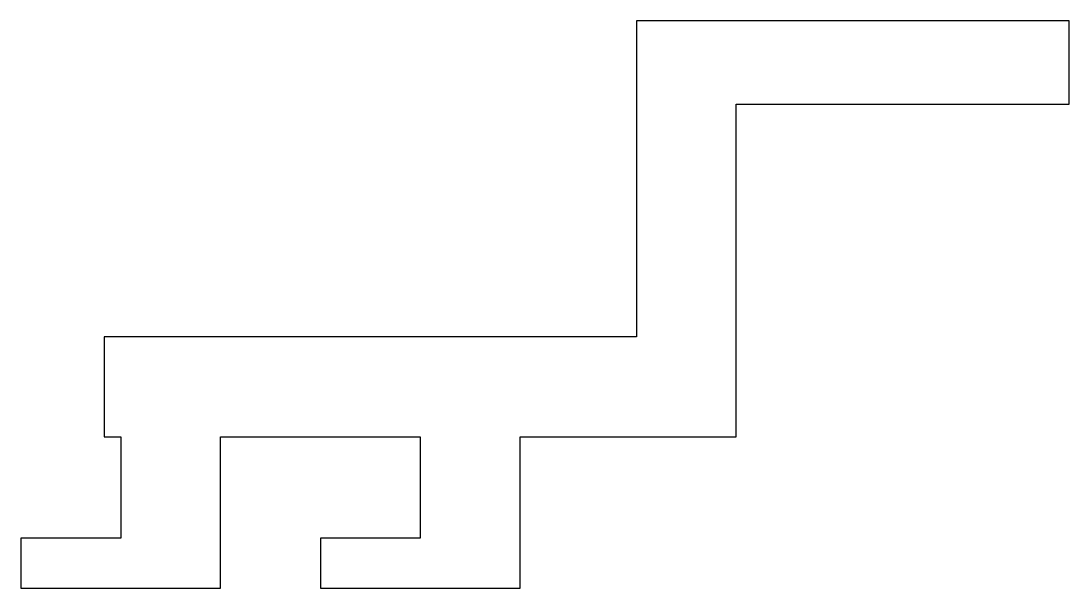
# Model space of a CAD drawing. Header units: millimetres. Extents: x -21.5 to 10, y -4.5 to 12.5.
import ezdxf

# ---------------------------------------------------------------- set-up
doc = ezdxf.new("R2010")
doc.units = ezdxf.units.MM

msp = doc.modelspace()

# ---------------------------------------------------------------- linework, layer by layer
for p, q in [((10, 12.5, 1.51), (-3, 12.5, 1.51)), ((-3, 12.5, 1.51), (-3, 3, 1.51)), ((10, 10, 1.51), (10, 12.5, 1.51)), ((0, 0, 1.51), (0, 10, 1.51)), ((0, 10, 1.51), (10, 10, 1.51)), ((-3, 3, 1.51), (-19, 3, 1.51)), ((-19, 3, 1.51), (-19, 0, 1.51)), ((-19, 0, 1.51), (-18.5, 0, 1.51)), ((-18.5, 0, 1.51), (-18.5, -3.05, 1.51)), ((-15.5, -4.55, 1.51), (-15.5, 0, 1.51)), ((-15.5, 0, 1.51), (-9.5, 0, 1.51)), ((-9.5, 0, 1.51), (-9.5, -3.05, 1.51)), ((-6.5, -4.55, 1.51), (-6.5, 0, 1.51)), ((-6.5, 0, 1.51), (0, 0, 1.51)), ((-18.5, -3.05, 1.51), (-21.5, -3.05, 1.51)), ((-21.5, -3.05, 1.51), (-21.5, -4.55, 1.51)), ((-9.5, -3.05, 1.51), (-12.5, -3.05, 1.51)), ((-12.5, -3.05, 1.51), (-12.5, -4.55, 1.51)), ((-21.5, -4.55, 1.51), (-15.5, -4.55, 1.51)), ((-12.5, -4.55, 1.51), (-6.5, -4.55, 1.51))]:
    msp.add_line(p, q)

doc.saveas('drawing.dxf')
